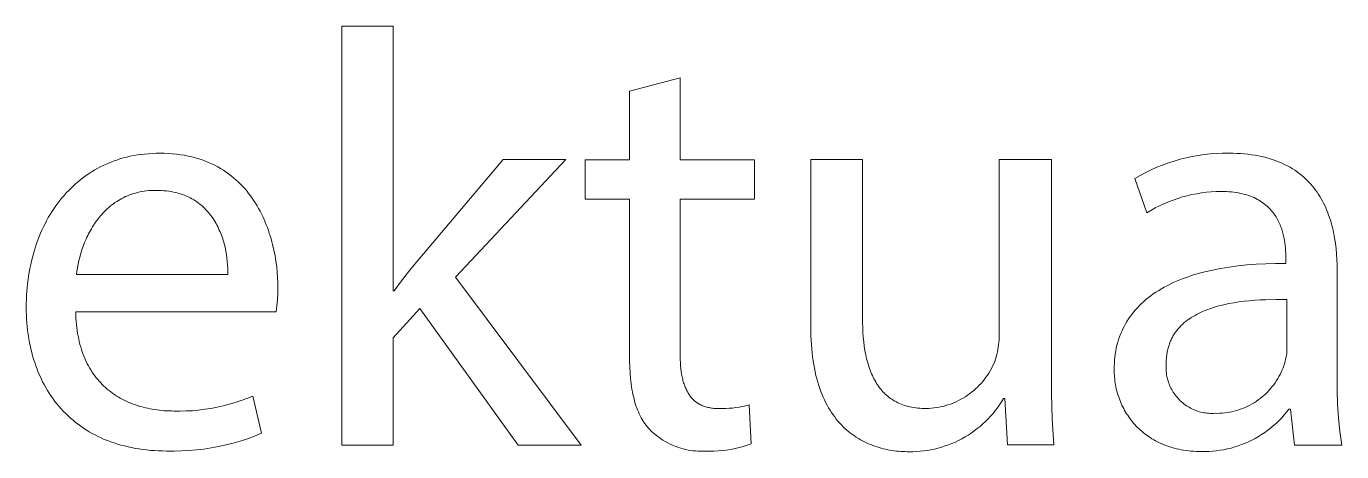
# Model space of a CAD drawing. Header units: millimetres. Extents: x -1576 to 3664, y -445 to 3215.
# Drawn here: x 3107.7 to 3224.7, y -358.2 to -320.4 of the extents above; entities that cross this region are included whole.
import ezdxf

# ---------------------------------------------------------------- set-up
doc = ezdxf.new("R2010")
doc.units = ezdxf.units.MM
doc.header["$MEASUREMENT"] = 0
doc.layers.add('Domyślny', color=7, linetype='Continuous', true_color=0x000000)

msp = doc.modelspace()

# ---------------------------------------------------------------- linework, layer by layer
at = {"layer": 'Domyślny', "color": 18, "lineweight": 15, "true_color": 0x000000}
for p, q in [((3135.72, -357.62), (3135.72, -320.37)), ((3135.72, -320.37), (3140.29, -320.37)), ((3140.29, -320.37), (3140.29, -343.89)), ((3161.33, -326.15), (3165.83, -324.94)), ((3165.83, -324.94), (3165.83, -332.24)), ((3161.33, -332.24), (3161.33, -326.15)), ((3115.41, -332.37), (3115.7, -332.27)), ((3115.7, -332.27), (3115.99, -332.17)), ((3115.99, -332.17), (3116.29, -332.08)), ((3116.29, -332.08), (3116.6, -332)), ((3116.6, -332), (3116.91, -331.93)), ((3116.91, -331.93), (3117.22, -331.87)), ((3117.22, -331.87), (3117.54, -331.81)), ((3117.54, -331.81), (3117.86, -331.77)), ((3117.86, -331.77), (3118.19, -331.73)), ((3118.19, -331.73), (3118.52, -331.7)), ((3118.52, -331.7), (3118.86, -331.68)), ((3118.86, -331.68), (3119.2, -331.66)), ((3119.2, -331.66), (3119.54, -331.66)), ((3119.54, -331.66), (3119.93, -331.66)), ((3119.93, -331.66), (3120.3, -331.68)), ((3120.3, -331.68), (3120.67, -331.71)), ((3120.67, -331.71), (3121.03, -331.74)), ((3121.03, -331.74), (3121.38, -331.79)), ((3121.38, -331.79), (3121.72, -331.84)), ((3121.72, -331.84), (3122.05, -331.91)), ((3122.05, -331.91), (3122.38, -331.98)), ((3122.38, -331.98), (3122.7, -332.06)), ((3122.7, -332.06), (3123, -332.15)), ((3123, -332.15), (3123.3, -332.25)), ((3123.3, -332.25), (3123.6, -332.36)), ((3142.66, -340.99), (3150.09, -332.23)), ((3155.66, -332.23), (3145.85, -342.67)), ((3150.09, -332.23), (3155.66, -332.23)), ((3157.38, -335.74), (3157.38, -332.24)), ((3157.38, -332.24), (3161.33, -332.24)), ((3165.83, -332.24), (3172.44, -332.24)), ((3172.44, -332.24), (3172.44, -335.74)), ((3177.44, -347.09), (3177.44, -332.23)), ((3177.44, -332.23), (3182.05, -332.23)), ((3182.05, -332.23), (3182.05, -346.29)), ((3194.21, -347.81), (3194.21, -332.23)), ((3194.21, -332.23), (3198.85, -332.23)), ((3198.85, -332.23), (3198.85, -350.71)), ((3209.78, -332.35), (3210.3, -332.2)), ((3210.3, -332.2), (3210.83, -332.07)), ((3210.83, -332.07), (3211.37, -331.95)), ((3211.37, -331.95), (3211.91, -331.86)), ((3211.91, -331.86), (3212.45, -331.78)), ((3212.45, -331.78), (3212.99, -331.72)), ((3212.99, -331.72), (3213.54, -331.68)), ((3213.54, -331.68), (3214.08, -331.66)), ((3214.08, -331.66), (3214.63, -331.66)), ((3214.63, -331.66), (3214.99, -331.66)), ((3214.99, -331.66), (3215.34, -331.67)), ((3215.34, -331.67), (3215.68, -331.69)), ((3215.68, -331.69), (3216.01, -331.72)), ((3216.01, -331.72), (3216.34, -331.75)), ((3216.34, -331.75), (3216.66, -331.79)), ((3216.66, -331.79), (3216.97, -331.84)), ((3216.97, -331.84), (3217.27, -331.89)), ((3217.27, -331.89), (3217.56, -331.96)), ((3217.56, -331.96), (3217.85, -332.02)), ((3217.85, -332.02), (3218.13, -332.1)), ((3218.13, -332.1), (3218.4, -332.18)), ((3218.4, -332.18), (3218.66, -332.27)), ((3218.66, -332.27), (3218.92, -332.36)), ((3113.01, -333.62), (3113.26, -333.45)), ((3113.26, -333.45), (3113.51, -333.29)), ((3113.51, -333.29), (3113.77, -333.14)), ((3113.77, -333.14), (3114.03, -332.99)), ((3114.03, -332.99), (3114.29, -332.85)), ((3114.29, -332.85), (3114.57, -332.72)), ((3114.57, -332.72), (3114.84, -332.6)), ((3114.84, -332.6), (3115.12, -332.48)), ((3115.12, -332.48), (3115.41, -332.37)), ((3123.6, -332.36), (3123.88, -332.48)), ((3123.88, -332.48), (3124.16, -332.6)), ((3124.16, -332.6), (3124.43, -332.73)), ((3124.43, -332.73), (3124.69, -332.87)), ((3124.69, -332.87), (3124.94, -333.02)), ((3124.94, -333.02), (3125.19, -333.17)), ((3125.19, -333.17), (3125.43, -333.33)), ((3125.43, -333.33), (3125.66, -333.49)), ((3125.66, -333.49), (3125.88, -333.66)), ((3206.76, -333.63), (3207.25, -333.38)), ((3207.25, -333.38), (3207.74, -333.14)), ((3207.74, -333.14), (3208.24, -332.91)), ((3208.24, -332.91), (3208.74, -332.71)), ((3208.74, -332.71), (3209.26, -332.52)), ((3209.26, -332.52), (3209.78, -332.35)), ((3218.92, -332.36), (3219.16, -332.46)), ((3219.16, -332.46), (3219.41, -332.56)), ((3219.41, -332.56), (3219.64, -332.68)), ((3219.64, -332.68), (3219.87, -332.79)), ((3219.87, -332.79), (3220.09, -332.91)), ((3220.09, -332.91), (3220.3, -333.04)), ((3220.3, -333.04), (3220.51, -333.17)), ((3220.51, -333.17), (3220.71, -333.31)), ((3220.71, -333.31), (3220.9, -333.46)), ((3220.9, -333.46), (3221.09, -333.6)), ((3111.64, -334.76), (3111.85, -334.55)), ((3111.85, -334.55), (3112.07, -334.35)), ((3112.07, -334.35), (3112.3, -334.16)), ((3112.3, -334.16), (3112.53, -333.97)), ((3112.53, -333.97), (3112.77, -333.79)), ((3112.77, -333.79), (3113.01, -333.62)), ((3125.88, -333.66), (3126.1, -333.84)), ((3126.1, -333.84), (3126.31, -334.02)), ((3126.31, -334.02), (3126.52, -334.21)), ((3126.52, -334.21), (3126.71, -334.4)), ((3126.71, -334.4), (3126.9, -334.6)), ((3126.9, -334.6), (3127.09, -334.81)), ((3206.29, -333.91), (3206.76, -333.63)), ((3207.34, -336.96), (3206.29, -333.91)), ((3221.09, -333.6), (3221.27, -333.76)), ((3221.27, -333.76), (3221.44, -333.91)), ((3221.44, -333.91), (3221.61, -334.07)), ((3221.61, -334.07), (3221.77, -334.24)), ((3221.77, -334.24), (3221.93, -334.41)), ((3221.93, -334.41), (3222.08, -334.58)), ((3222.08, -334.58), (3222.22, -334.76)), ((3110.64, -335.87), (3110.83, -335.63)), ((3110.83, -335.63), (3111.02, -335.41)), ((3111.02, -335.41), (3111.22, -335.18)), ((3111.22, -335.18), (3111.43, -334.97)), ((3111.43, -334.97), (3111.64, -334.76)), ((3116.01, -335.76), (3115.85, -335.85)), ((3116.17, -335.68), (3116.01, -335.76)), ((3116.33, -335.59), (3116.17, -335.68)), ((3116.49, -335.52), (3116.33, -335.59)), ((3116.66, -335.44), (3116.49, -335.52)), ((3116.84, -335.37), (3116.66, -335.44)), ((3117.01, -335.31), (3116.84, -335.37)), ((3117.19, -335.25), (3117.01, -335.31)), ((3117.38, -335.2), (3117.19, -335.25)), ((3117.56, -335.15), (3117.38, -335.2)), ((3117.75, -335.1), (3117.56, -335.15)), ((3117.95, -335.06), (3117.75, -335.1)), ((3118.15, -335.03), (3117.95, -335.06)), ((3118.35, -335), (3118.15, -335.03)), ((3118.55, -334.98), (3118.35, -335)), ((3118.76, -334.97), (3118.55, -334.98)), ((3118.98, -334.96), (3118.76, -334.97)), ((3119.19, -334.96), (3118.98, -334.96)), ((3119.44, -334.96), (3119.19, -334.96)), ((3119.67, -334.97), (3119.44, -334.96)), ((3119.9, -334.99), (3119.67, -334.97)), ((3120.12, -335.01), (3119.9, -334.99)), ((3120.34, -335.04), (3120.12, -335.01)), ((3120.56, -335.07), (3120.34, -335.04)), ((3120.76, -335.11), (3120.56, -335.07)), ((3120.96, -335.16), (3120.76, -335.11)), ((3121.16, -335.21), (3120.96, -335.16)), ((3121.35, -335.27), (3121.16, -335.21)), ((3121.54, -335.33), (3121.35, -335.27)), ((3121.72, -335.4), (3121.54, -335.33)), ((3121.9, -335.47), (3121.72, -335.4)), ((3122.07, -335.55), (3121.9, -335.47)), ((3122.23, -335.63), (3122.07, -335.55)), ((3122.4, -335.72), (3122.23, -335.63)), ((3122.55, -335.81), (3122.4, -335.72)), ((3122.7, -335.9), (3122.55, -335.81)), ((3127.09, -334.81), (3127.27, -335.01)), ((3127.27, -335.01), (3127.44, -335.23)), ((3127.44, -335.23), (3127.6, -335.44)), ((3127.6, -335.44), (3127.76, -335.66)), ((3127.76, -335.66), (3127.91, -335.89)), ((3161.33, -335.74), (3157.38, -335.74)), ((3161.33, -349.6), (3161.33, -335.74)), ((3172.44, -335.74), (3165.83, -335.74)), ((3165.83, -335.74), (3165.83, -349.44)), ((3209.68, -335.82), (3209.28, -335.98)), ((3210.09, -335.68), (3209.68, -335.82)), ((3210.51, -335.55), (3210.09, -335.68)), ((3210.93, -335.44), (3210.51, -335.55)), ((3211.36, -335.34), (3210.93, -335.44)), ((3211.78, -335.26), (3211.36, -335.34)), ((3212.21, -335.19), (3211.78, -335.26)), ((3212.64, -335.13), (3212.21, -335.19)), ((3213.08, -335.09), (3212.64, -335.13)), ((3213.51, -335.07), (3213.08, -335.09)), ((3213.95, -335.06), (3213.51, -335.07)), ((3214.19, -335.06), (3213.95, -335.06)), ((3214.42, -335.07), (3214.19, -335.06)), ((3214.65, -335.08), (3214.42, -335.07)), ((3214.87, -335.1), (3214.65, -335.08)), ((3215.08, -335.13), (3214.87, -335.1)), ((3215.29, -335.15), (3215.08, -335.13)), ((3215.49, -335.19), (3215.29, -335.15)), ((3215.68, -335.23), (3215.49, -335.19)), ((3215.87, -335.27), (3215.68, -335.23)), ((3216.06, -335.32), (3215.87, -335.27)), ((3216.23, -335.37), (3216.06, -335.32)), ((3216.4, -335.42), (3216.23, -335.37)), ((3216.57, -335.48), (3216.4, -335.42)), ((3216.73, -335.54), (3216.57, -335.48)), ((3216.89, -335.61), (3216.73, -335.54)), ((3217.03, -335.68), (3216.89, -335.61)), ((3217.18, -335.76), (3217.03, -335.68)), ((3217.32, -335.84), (3217.18, -335.76)), ((3217.45, -335.92), (3217.32, -335.84)), ((3222.22, -334.76), (3222.36, -334.95)), ((3222.36, -334.95), (3222.49, -335.13)), ((3222.49, -335.13), (3222.62, -335.32)), ((3222.62, -335.32), (3222.74, -335.51)), ((3222.74, -335.51), (3222.86, -335.71)), ((3222.86, -335.71), (3222.97, -335.91)), ((3109.78, -337.12), (3109.94, -336.86)), ((3109.94, -336.86), (3110.1, -336.6)), ((3110.1, -336.6), (3110.28, -336.35)), ((3110.28, -336.35), (3110.46, -336.11)), ((3110.46, -336.11), (3110.64, -335.87)), ((3114.49, -336.97), (3114.37, -337.1)), ((3114.61, -336.84), (3114.49, -336.97)), ((3114.74, -336.72), (3114.61, -336.84)), ((3114.86, -336.6), (3114.74, -336.72)), ((3115, -336.48), (3114.86, -336.6)), ((3115.13, -336.37), (3115, -336.48)), ((3115.27, -336.26), (3115.13, -336.37)), ((3115.41, -336.15), (3115.27, -336.26)), ((3115.55, -336.05), (3115.41, -336.15)), ((3115.7, -335.95), (3115.55, -336.05)), ((3115.85, -335.85), (3115.7, -335.95)), ((3122.85, -336), (3122.7, -335.9)), ((3122.99, -336.11), (3122.85, -336)), ((3123.13, -336.21), (3122.99, -336.11)), ((3123.27, -336.32), (3123.13, -336.21)), ((3123.39, -336.44), (3123.27, -336.32)), ((3123.52, -336.56), (3123.39, -336.44)), ((3123.64, -336.68), (3123.52, -336.56)), ((3123.75, -336.8), (3123.64, -336.68)), ((3123.87, -336.93), (3123.75, -336.8)), ((3123.97, -337.06), (3123.87, -336.93)), ((3127.91, -335.89), (3128.06, -336.11)), ((3128.06, -336.11), (3128.2, -336.34)), ((3128.2, -336.34), (3128.33, -336.58)), ((3128.33, -336.58), (3128.46, -336.81)), ((3128.46, -336.81), (3128.58, -337.05)), ((3207.71, -336.74), (3207.34, -336.96)), ((3208.09, -336.53), (3207.71, -336.74)), ((3208.48, -336.33), (3208.09, -336.53)), ((3208.87, -336.15), (3208.48, -336.33)), ((3209.28, -335.98), (3208.87, -336.15)), ((3217.58, -336), (3217.45, -335.92)), ((3217.7, -336.09), (3217.58, -336)), ((3217.82, -336.18), (3217.7, -336.09)), ((3217.94, -336.27), (3217.82, -336.18)), ((3218.05, -336.37), (3217.94, -336.27)), ((3218.15, -336.47), (3218.05, -336.37)), ((3218.25, -336.57), (3218.15, -336.47)), ((3218.35, -336.67), (3218.25, -336.57)), ((3218.44, -336.77), (3218.35, -336.67)), ((3218.53, -336.88), (3218.44, -336.77)), ((3218.61, -336.99), (3218.53, -336.88)), ((3218.69, -337.1), (3218.61, -336.99)), ((3222.97, -335.91), (3223.07, -336.11)), ((3223.07, -336.11), (3223.17, -336.32)), ((3223.17, -336.32), (3223.27, -336.53)), ((3223.27, -336.53), (3223.36, -336.74)), ((3223.36, -336.74), (3223.44, -336.95)), ((3223.44, -336.95), (3223.52, -337.17)), ((3109.19, -338.21), (3109.33, -337.93)), ((3109.33, -337.93), (3109.47, -337.66)), ((3109.47, -337.66), (3109.62, -337.38)), ((3109.62, -337.38), (3109.78, -337.12)), ((3113.64, -338.07), (3113.54, -338.22)), ((3113.73, -337.93), (3113.64, -338.07)), ((3113.83, -337.78), (3113.73, -337.93)), ((3113.93, -337.64), (3113.83, -337.78)), ((3114.04, -337.5), (3113.93, -337.64)), ((3114.15, -337.37), (3114.04, -337.5)), ((3114.26, -337.23), (3114.15, -337.37)), ((3114.37, -337.1), (3114.26, -337.23)), ((3124.08, -337.19), (3123.97, -337.06)), ((3124.18, -337.33), (3124.08, -337.19)), ((3124.27, -337.47), (3124.18, -337.33)), ((3124.36, -337.61), (3124.27, -337.47)), ((3124.45, -337.75), (3124.36, -337.61)), ((3124.54, -337.9), (3124.45, -337.75)), ((3124.62, -338.04), (3124.54, -337.9)), ((3124.69, -338.19), (3124.62, -338.04)), ((3128.58, -337.05), (3128.7, -337.29)), ((3128.7, -337.29), (3128.81, -337.54)), ((3128.81, -337.54), (3128.91, -337.78)), ((3128.91, -337.78), (3129.01, -338.03)), ((3129.01, -338.03), (3129.11, -338.28)), ((3218.77, -337.21), (3218.69, -337.1)), ((3218.84, -337.33), (3218.77, -337.21)), ((3218.91, -337.44), (3218.84, -337.33)), ((3218.98, -337.56), (3218.91, -337.44)), ((3219.04, -337.68), (3218.98, -337.56)), ((3219.1, -337.8), (3219.04, -337.68)), ((3219.15, -337.92), (3219.1, -337.8)), ((3219.2, -338.04), (3219.15, -337.92)), ((3219.25, -338.16), (3219.2, -338.04)), ((3219.3, -338.28), (3219.25, -338.16)), ((3223.52, -337.17), (3223.6, -337.39)), ((3223.6, -337.39), (3223.67, -337.61)), ((3223.67, -337.61), (3223.74, -337.83)), ((3223.74, -337.83), (3223.8, -338.05)), ((3223.8, -338.05), (3223.86, -338.28)), ((3108.69, -339.38), (3108.81, -339.08)), ((3108.81, -339.08), (3108.93, -338.78)), ((3108.93, -338.78), (3109.05, -338.5)), ((3109.05, -338.5), (3109.19, -338.21)), ((3112.98, -339.3), (3112.84, -339.61)), ((3113.05, -339.14), (3112.98, -339.3)), ((3113.13, -338.98), (3113.05, -339.14)), ((3113.2, -338.83), (3113.13, -338.98)), ((3113.28, -338.67), (3113.2, -338.83)), ((3113.37, -338.52), (3113.28, -338.67)), ((3113.45, -338.37), (3113.37, -338.52)), ((3113.54, -338.22), (3113.45, -338.37)), ((3124.76, -338.34), (3124.69, -338.19)), ((3124.83, -338.49), (3124.76, -338.34)), ((3124.9, -338.64), (3124.83, -338.49)), ((3124.96, -338.8), (3124.9, -338.64)), ((3125.02, -338.95), (3124.96, -338.8)), ((3125.08, -339.11), (3125.02, -338.95)), ((3125.13, -339.26), (3125.08, -339.11)), ((3125.18, -339.42), (3125.13, -339.26)), ((3129.11, -338.28), (3129.2, -338.52)), ((3129.2, -338.52), (3129.28, -338.77)), ((3129.28, -338.77), (3129.36, -339.02)), ((3129.36, -339.02), (3129.44, -339.28)), ((3129.44, -339.28), (3129.51, -339.53)), ((3219.34, -338.4), (3219.3, -338.28)), ((3219.38, -338.52), (3219.34, -338.4)), ((3219.42, -338.65), (3219.38, -338.52)), ((3219.45, -338.77), (3219.42, -338.65)), ((3219.48, -338.89), (3219.45, -338.77)), ((3219.51, -339.01), (3219.48, -338.89)), ((3219.54, -339.14), (3219.51, -339.01)), ((3219.58, -339.38), (3219.54, -339.14)), ((3223.86, -338.28), (3223.91, -338.51)), ((3223.91, -338.51), (3223.96, -338.74)), ((3223.96, -338.74), (3224.01, -338.97)), ((3224.01, -338.97), (3224.05, -339.2)), ((3224.05, -339.2), (3224.12, -339.67)), ((3108.29, -340.61), (3108.38, -340.29)), ((3108.38, -340.29), (3108.48, -339.98)), ((3108.48, -339.98), (3108.58, -339.68)), ((3108.58, -339.68), (3108.69, -339.38)), ((3112.61, -340.25), (3112.51, -340.57)), ((3112.72, -339.93), (3112.61, -340.25)), ((3112.84, -339.61), (3112.72, -339.93)), ((3125.22, -339.58), (3125.18, -339.42)), ((3125.27, -339.73), (3125.22, -339.58)), ((3125.31, -339.89), (3125.27, -339.73)), ((3125.34, -340.05), (3125.31, -339.89)), ((3125.41, -340.36), (3125.34, -340.05)), ((3125.46, -340.68), (3125.41, -340.36)), ((3129.51, -339.53), (3129.57, -339.78)), ((3129.57, -339.78), (3129.69, -340.28)), ((3129.69, -340.28), (3129.79, -340.78)), ((3219.62, -339.62), (3219.58, -339.38)), ((3219.65, -339.85), (3219.62, -339.62)), ((3219.67, -340.09), (3219.65, -339.85)), ((3219.69, -340.31), (3219.67, -340.09)), ((3219.7, -340.53), (3219.69, -340.31)), ((3224.12, -339.67), (3224.18, -340.15)), ((3224.18, -340.15), (3224.23, -340.62)), ((3107.98, -341.9), (3108.05, -341.57)), ((3108.05, -341.57), (3108.12, -341.25)), ((3108.12, -341.25), (3108.2, -340.93)), ((3108.2, -340.93), (3108.29, -340.61)), ((3112.27, -341.53), (3112.21, -341.85)), ((3112.34, -341.21), (3112.27, -341.53)), ((3112.42, -340.9), (3112.34, -341.21)), ((3112.51, -340.57), (3112.42, -340.9)), ((3125.51, -340.99), (3125.46, -340.68)), ((3125.54, -341.29), (3125.51, -340.99)), ((3125.56, -341.6), (3125.54, -341.29)), ((3125.58, -341.89), (3125.56, -341.6)), ((3129.79, -340.78), (3129.87, -341.27)), ((3129.87, -341.27), (3129.94, -341.76)), ((3141.88, -341.94), (3142.66, -340.99)), ((3214.66, -341.79), (3215.43, -341.69)), ((3215.43, -341.69), (3216.24, -341.6)), ((3216.24, -341.6), (3217.06, -341.54)), ((3217.06, -341.54), (3217.92, -341.49)), ((3217.92, -341.49), (3218.8, -341.47)), ((3218.8, -341.47), (3219.71, -341.46)), ((3219.7, -340.74), (3219.7, -340.53)), ((3219.71, -340.94), (3219.7, -340.74)), ((3219.71, -341.46), (3219.71, -340.94)), ((3224.23, -340.62), (3224.26, -341.1)), ((3224.26, -341.1), (3224.27, -341.58)), ((3224.27, -341.58), (3224.28, -342.06)), ((3107.82, -342.91), (3107.87, -342.57)), ((3107.87, -342.57), (3107.92, -342.23)), ((3107.92, -342.23), (3107.98, -341.9)), ((3112.17, -342.15), (3112.13, -342.46)), ((3112.13, -342.46), (3125.58, -342.46)), ((3112.21, -341.85), (3112.17, -342.15)), ((3125.58, -342.18), (3125.58, -341.89)), ((3125.58, -342.46), (3125.58, -342.18)), ((3129.94, -341.76), (3129.99, -342.24)), ((3129.99, -342.24), (3130.02, -342.71)), ((3130.02, -342.71), (3130.04, -343.17)), ((3141.12, -342.9), (3141.88, -341.94)), ((3145.85, -342.67), (3157.02, -357.62)), ((3210.27, -342.93), (3210.57, -342.81)), ((3210.57, -342.81), (3210.87, -342.7)), ((3210.87, -342.7), (3211.18, -342.59)), ((3211.18, -342.59), (3211.5, -342.49)), ((3211.5, -342.49), (3211.82, -342.4)), ((3211.82, -342.4), (3212.15, -342.3)), ((3212.15, -342.3), (3212.49, -342.22)), ((3212.49, -342.22), (3213.18, -342.05)), ((3213.18, -342.05), (3213.91, -341.91)), ((3213.91, -341.91), (3214.66, -341.79)), ((3224.28, -342.06), (3224.28, -351.55)), ((3107.69, -344.29), (3107.71, -343.94)), ((3107.71, -343.94), (3107.74, -343.59)), ((3107.74, -343.59), (3107.78, -343.25)), ((3107.78, -343.25), (3107.82, -342.91)), ((3130.05, -343.61), (3130.03, -344.15)), ((3130.04, -343.17), (3130.05, -343.61)), ((3140.29, -343.89), (3140.39, -343.89)), ((3140.39, -343.89), (3141.12, -342.9)), ((3207.92, -344.18), (3208.16, -344.02)), ((3208.16, -344.02), (3208.4, -343.87)), ((3208.4, -343.87), (3208.64, -343.72)), ((3208.64, -343.72), (3208.9, -343.57)), ((3208.9, -343.57), (3209.16, -343.44)), ((3209.16, -343.44), (3209.42, -343.3)), ((3209.42, -343.3), (3209.7, -343.17)), ((3209.7, -343.17), (3209.98, -343.05)), ((3209.98, -343.05), (3210.27, -342.93)), ((3107.66, -345), (3107.67, -344.64)), ((3107.66, -345.36), (3107.66, -345)), ((3107.67, -344.64), (3107.69, -344.29)), ((3130, -344.69), (3129.96, -345.22)), ((3130.03, -344.15), (3130, -344.69)), ((3206.68, -345.21), (3206.87, -345.03)), ((3206.87, -345.03), (3207.07, -344.85)), ((3207.07, -344.85), (3207.27, -344.67)), ((3207.27, -344.67), (3207.48, -344.5)), ((3207.48, -344.5), (3207.7, -344.34)), ((3207.7, -344.34), (3207.92, -344.18)), ((3214.19, -345.13), (3213.76, -345.24)), ((3214.63, -345.04), (3214.19, -345.13)), ((3215.08, -344.96), (3214.63, -345.04)), ((3215.54, -344.89), (3215.08, -344.96)), ((3216, -344.83), (3215.54, -344.89)), ((3216.47, -344.78), (3216, -344.83)), ((3216.95, -344.74), (3216.47, -344.78)), ((3217.42, -344.71), (3216.95, -344.74)), ((3217.9, -344.69), (3217.42, -344.71)), ((3218.86, -344.67), (3217.9, -344.69)), ((3219.81, -344.67), (3218.86, -344.67)), ((3219.81, -349.07), (3219.81, -344.67)), ((3107.66, -345.71), (3107.66, -345.36)), ((3107.67, -346.06), (3107.66, -345.71)), ((3107.69, -346.41), (3107.67, -346.06)), ((3112.06, -345.76), (3112.06, -346.05)), ((3129.89, -345.76), (3112.06, -345.76)), ((3112.06, -346.05), (3112.08, -346.33)), ((3112.08, -346.33), (3112.1, -346.61)), ((3129.96, -345.22), (3129.89, -345.76)), ((3142.66, -345.46), (3140.29, -348.08)), ((3151.42, -357.62), (3142.66, -345.46)), ((3182.05, -346.29), (3182.05, -346.74)), ((3205.71, -346.4), (3205.85, -346.19)), ((3205.85, -346.19), (3206.01, -345.99)), ((3206.01, -345.99), (3206.16, -345.79)), ((3206.16, -345.79), (3206.33, -345.59)), ((3206.33, -345.59), (3206.5, -345.4)), ((3206.5, -345.4), (3206.68, -345.21)), ((3211.3, -346.28), (3211.13, -346.38)), ((3211.46, -346.17), (3211.3, -346.28)), ((3211.63, -346.08), (3211.46, -346.17)), ((3211.81, -345.98), (3211.63, -346.08)), ((3211.99, -345.89), (3211.81, -345.98)), ((3212.17, -345.8), (3211.99, -345.89)), ((3212.36, -345.72), (3212.17, -345.8)), ((3212.55, -345.64), (3212.36, -345.72)), ((3212.74, -345.57), (3212.55, -345.64)), ((3212.94, -345.49), (3212.74, -345.57)), ((3213.14, -345.43), (3212.94, -345.49)), ((3213.35, -345.36), (3213.14, -345.43)), ((3213.55, -345.3), (3213.35, -345.36)), ((3213.76, -345.24), (3213.55, -345.3)), ((3107.72, -346.76), (3107.69, -346.41)), ((3107.75, -347.1), (3107.72, -346.76)), ((3107.78, -347.44), (3107.75, -347.1)), ((3107.83, -347.77), (3107.78, -347.44)), ((3112.1, -346.61), (3112.12, -346.89)), ((3112.12, -346.89), (3112.15, -347.15)), ((3112.15, -347.15), (3112.18, -347.42)), ((3112.18, -347.42), (3112.22, -347.68)), ((3177.46, -347.91), (3177.44, -347.09)), ((3182.05, -346.74), (3182.07, -347.17)), ((3182.07, -347.17), (3182.09, -347.6)), ((3205.01, -347.75), (3205.11, -347.52)), ((3205.11, -347.52), (3205.21, -347.29)), ((3205.21, -347.29), (3205.32, -347.06)), ((3205.32, -347.06), (3205.45, -346.84)), ((3205.45, -346.84), (3205.57, -346.62)), ((3205.57, -346.62), (3205.71, -346.4)), ((3209.92, -347.54), (3209.87, -347.62)), ((3209.98, -347.47), (3209.92, -347.54)), ((3210.03, -347.4), (3209.98, -347.47)), ((3210.09, -347.32), (3210.03, -347.4)), ((3210.15, -347.25), (3210.09, -347.32)), ((3210.21, -347.18), (3210.15, -347.25)), ((3210.28, -347.12), (3210.21, -347.18)), ((3210.34, -347.05), (3210.28, -347.12)), ((3210.41, -346.98), (3210.34, -347.05)), ((3210.47, -346.92), (3210.41, -346.98)), ((3210.54, -346.85), (3210.47, -346.92)), ((3210.61, -346.79), (3210.54, -346.85)), ((3210.68, -346.73), (3210.61, -346.79)), ((3210.75, -346.67), (3210.68, -346.73)), ((3210.83, -346.61), (3210.75, -346.67)), ((3210.98, -346.49), (3210.83, -346.61)), ((3211.13, -346.38), (3210.98, -346.49)), ((3107.88, -348.1), (3107.83, -347.77)), ((3107.93, -348.42), (3107.88, -348.1)), ((3108, -348.74), (3107.93, -348.42)), ((3112.22, -347.68), (3112.27, -347.93)), ((3112.27, -347.93), (3112.32, -348.18)), ((3112.32, -348.18), (3112.37, -348.42)), ((3112.37, -348.42), (3112.43, -348.66)), ((3112.43, -348.66), (3112.5, -348.89)), ((3140.29, -348.08), (3140.29, -357.62)), ((3177.47, -348.3), (3177.46, -347.91)), ((3177.5, -348.68), (3177.47, -348.3)), ((3177.53, -349.06), (3177.5, -348.68)), ((3182.09, -347.6), (3182.12, -348.02)), ((3182.12, -348.02), (3182.16, -348.43)), ((3182.16, -348.43), (3182.21, -348.82)), ((3194.13, -348.9), (3194.16, -348.69)), ((3194.16, -348.69), (3194.19, -348.47)), ((3194.19, -348.47), (3194.2, -348.25)), ((3194.2, -348.25), (3194.21, -348.03)), ((3194.21, -348.03), (3194.21, -347.81)), ((3204.69, -348.74), (3204.76, -348.48)), ((3204.76, -348.48), (3204.83, -348.24)), ((3204.83, -348.24), (3204.92, -347.99)), ((3204.92, -347.99), (3205.01, -347.75)), ((3209.35, -348.62), (3209.32, -348.72)), ((3209.38, -348.53), (3209.35, -348.62)), ((3209.42, -348.44), (3209.38, -348.53)), ((3209.46, -348.36), (3209.42, -348.44)), ((3209.5, -348.27), (3209.46, -348.36)), ((3209.54, -348.18), (3209.5, -348.27)), ((3209.58, -348.1), (3209.54, -348.18)), ((3209.62, -348.02), (3209.58, -348.1)), ((3209.67, -347.93), (3209.62, -348.02)), ((3209.72, -347.85), (3209.67, -347.93)), ((3209.76, -347.77), (3209.72, -347.85)), ((3209.82, -347.7), (3209.76, -347.77)), ((3209.87, -347.62), (3209.82, -347.7)), ((3108.07, -349.06), (3108, -348.74)), ((3108.14, -349.37), (3108.07, -349.06)), ((3108.22, -349.68), (3108.14, -349.37)), ((3108.31, -349.98), (3108.22, -349.68)), ((3112.5, -348.89), (3112.57, -349.12)), ((3112.57, -349.12), (3112.64, -349.34)), ((3112.64, -349.34), (3112.72, -349.56)), ((3112.72, -349.56), (3112.81, -349.77)), ((3112.81, -349.77), (3112.89, -349.98)), ((3161.33, -350.15), (3161.33, -349.6)), ((3165.83, -349.44), (3165.83, -349.73)), ((3165.83, -349.73), (3165.84, -350.01)), ((3177.56, -349.42), (3177.53, -349.06)), ((3177.61, -349.78), (3177.56, -349.42)), ((3177.66, -350.13), (3177.61, -349.78)), ((3182.21, -348.82), (3182.27, -349.21)), ((3182.27, -349.21), (3182.34, -349.58)), ((3182.34, -349.58), (3182.42, -349.95)), ((3193.88, -349.97), (3193.95, -349.76)), ((3193.95, -349.76), (3194, -349.55)), ((3194, -349.55), (3194.05, -349.34)), ((3194.05, -349.34), (3194.1, -349.12)), ((3194.1, -349.12), (3194.13, -348.9)), ((3204.47, -350.06), (3204.5, -349.79)), ((3204.5, -349.79), (3204.54, -349.52)), ((3204.54, -349.52), (3204.58, -349.25)), ((3204.58, -349.25), (3204.63, -348.99)), ((3204.63, -348.99), (3204.69, -348.74)), ((3209.09, -349.82), (3209.08, -349.93)), ((3209.1, -349.71), (3209.09, -349.82)), ((3209.11, -349.61), (3209.1, -349.71)), ((3209.13, -349.5), (3209.11, -349.61)), ((3209.15, -349.4), (3209.13, -349.5)), ((3209.16, -349.3), (3209.15, -349.4)), ((3209.19, -349.2), (3209.16, -349.3)), ((3209.21, -349.1), (3209.19, -349.2)), ((3209.23, -349), (3209.21, -349.1)), ((3209.26, -348.9), (3209.23, -349)), ((3209.29, -348.81), (3209.26, -348.9)), ((3209.32, -348.72), (3209.29, -348.81)), ((3219.69, -350.02), (3219.72, -349.88)), ((3219.72, -349.88), (3219.75, -349.75)), ((3219.75, -349.75), (3219.77, -349.61)), ((3219.77, -349.61), (3219.79, -349.48)), ((3219.79, -349.48), (3219.8, -349.34)), ((3219.8, -349.34), (3219.81, -349.21)), ((3219.81, -349.21), (3219.81, -349.07)), ((3108.41, -350.28), (3108.31, -349.98)), ((3108.51, -350.58), (3108.41, -350.28)), ((3108.62, -350.87), (3108.51, -350.58)), ((3108.73, -351.15), (3108.62, -350.87)), ((3112.89, -349.98), (3112.99, -350.18)), ((3112.99, -350.18), (3113.08, -350.38)), ((3113.08, -350.38), (3113.19, -350.57)), ((3113.19, -350.57), (3113.29, -350.76)), ((3113.29, -350.76), (3113.4, -350.94)), ((3113.4, -350.94), (3113.51, -351.12)), ((3161.35, -350.68), (3161.33, -350.15)), ((3161.38, -351.2), (3161.35, -350.68)), ((3165.84, -350.01), (3165.85, -350.29)), ((3165.85, -350.29), (3165.87, -350.55)), ((3165.87, -350.55), (3165.9, -350.81)), ((3165.9, -350.81), (3165.93, -351.06)), ((3177.71, -350.46), (3177.66, -350.13)), ((3177.77, -350.79), (3177.71, -350.46)), ((3177.84, -351.11), (3177.77, -350.79)), ((3182.42, -349.95), (3182.47, -350.12)), ((3182.47, -350.12), (3182.52, -350.3)), ((3182.52, -350.3), (3182.57, -350.47)), ((3182.57, -350.47), (3182.62, -350.64)), ((3182.62, -350.64), (3182.68, -350.8)), ((3182.68, -350.8), (3182.73, -350.96)), ((3182.73, -350.96), (3182.8, -351.12)), ((3193.29, -351.21), (3193.41, -351.01)), ((3193.41, -351.01), (3193.52, -350.81)), ((3193.52, -350.81), (3193.62, -350.6)), ((3193.62, -350.6), (3193.72, -350.39)), ((3193.72, -350.39), (3193.81, -350.18)), ((3193.81, -350.18), (3193.88, -349.97)), ((3198.85, -350.71), (3198.86, -353.01)), ((3204.44, -350.62), (3204.46, -350.34)), ((3204.44, -350.9), (3204.44, -350.62)), ((3204.44, -351.07), (3204.44, -350.9)), ((3204.46, -350.34), (3204.47, -350.06)), ((3209.06, -350.38), (3209.05, -350.52)), ((3209.05, -350.52), (3209.05, -350.66)), ((3209.05, -350.66), (3209.05, -350.8)), ((3209.05, -350.8), (3209.06, -350.94)), ((3209.07, -350.15), (3209.06, -350.26)), ((3209.06, -350.26), (3209.06, -350.38)), ((3209.06, -350.94), (3209.07, -351.08)), ((3209.08, -349.93), (3209.07, -350.04)), ((3209.07, -350.04), (3209.07, -350.15)), ((3219.29, -351.14), (3219.38, -350.94)), ((3219.38, -350.94), (3219.46, -350.74)), ((3219.46, -350.74), (3219.53, -350.54)), ((3219.53, -350.54), (3219.58, -350.41)), ((3219.58, -350.41), (3219.62, -350.28)), ((3219.62, -350.28), (3219.66, -350.15)), ((3219.66, -350.15), (3219.69, -350.02)), ((3108.85, -351.43), (3108.73, -351.15)), ((3108.98, -351.71), (3108.85, -351.43)), ((3109.11, -351.98), (3108.98, -351.71)), ((3109.25, -352.24), (3109.11, -351.98)), ((3113.51, -351.12), (3113.63, -351.3)), ((3113.63, -351.3), (3113.75, -351.46)), ((3113.75, -351.46), (3113.88, -351.63)), ((3113.88, -351.63), (3114.01, -351.79)), ((3114.01, -351.79), (3114.14, -351.94)), ((3114.14, -351.94), (3114.28, -352.09)), ((3114.28, -352.09), (3114.42, -352.24)), ((3161.42, -351.7), (3161.38, -351.2)), ((3161.48, -352.18), (3161.42, -351.7)), ((3161.51, -352.41), (3161.48, -352.18)), ((3165.93, -351.06), (3165.96, -351.3)), ((3165.96, -351.3), (3166.01, -351.54)), ((3166.01, -351.54), (3166.03, -351.65)), ((3166.03, -351.65), (3166.06, -351.76)), ((3166.06, -351.76), (3166.08, -351.87)), ((3166.08, -351.87), (3166.11, -351.98)), ((3166.11, -351.98), (3166.14, -352.08)), ((3166.14, -352.08), (3166.18, -352.18)), ((3166.18, -352.18), (3166.21, -352.28)), ((3177.91, -351.42), (3177.84, -351.11)), ((3177.99, -351.73), (3177.91, -351.42)), ((3178.07, -352.02), (3177.99, -351.73)), ((3178.16, -352.31), (3178.07, -352.02)), ((3182.8, -351.12), (3182.86, -351.28)), ((3182.86, -351.28), (3182.93, -351.43)), ((3182.93, -351.43), (3183, -351.58)), ((3183, -351.58), (3183.07, -351.72)), ((3183.07, -351.72), (3183.15, -351.86)), ((3183.15, -351.86), (3183.23, -352)), ((3183.23, -352), (3183.31, -352.14)), ((3183.31, -352.14), (3183.39, -352.27)), ((3192.44, -352.3), (3192.6, -352.13)), ((3192.6, -352.13), (3192.75, -351.95)), ((3192.75, -351.95), (3192.89, -351.77)), ((3192.89, -351.77), (3193.03, -351.59)), ((3193.03, -351.59), (3193.16, -351.4)), ((3193.16, -351.4), (3193.29, -351.21)), ((3204.45, -351.25), (3204.44, -351.07)), ((3204.46, -351.42), (3204.45, -351.25)), ((3204.47, -351.59), (3204.46, -351.42)), ((3204.49, -351.76), (3204.47, -351.59)), ((3204.51, -351.93), (3204.49, -351.76)), ((3204.53, -352.1), (3204.51, -351.93)), ((3204.56, -352.27), (3204.53, -352.1)), ((3209.07, -351.08), (3209.08, -351.22)), ((3209.08, -351.22), (3209.1, -351.36)), ((3209.1, -351.36), (3209.13, -351.5)), ((3209.13, -351.5), (3209.16, -351.64)), ((3209.16, -351.64), (3209.19, -351.77)), ((3209.19, -351.77), (3209.23, -351.91)), ((3209.23, -351.91), (3209.27, -352.04)), ((3209.27, -352.04), (3209.32, -352.17)), ((3209.32, -352.17), (3209.37, -352.3)), ((3218.63, -352.25), (3218.76, -352.07)), ((3218.76, -352.07), (3218.88, -351.89)), ((3218.88, -351.89), (3218.99, -351.71)), ((3218.99, -351.71), (3219.1, -351.52)), ((3219.1, -351.52), (3219.2, -351.33)), ((3219.2, -351.33), (3219.29, -351.14)), ((3224.28, -351.55), (3224.28, -352.77)), ((3109.4, -352.51), (3109.25, -352.24)), ((3109.55, -352.76), (3109.4, -352.51)), ((3109.7, -353.01), (3109.55, -352.76)), ((3109.87, -353.26), (3109.7, -353.01)), ((3110.04, -353.5), (3109.87, -353.26)), ((3114.42, -352.24), (3114.56, -352.38)), ((3114.56, -352.38), (3114.71, -352.51)), ((3114.71, -352.51), (3114.86, -352.65)), ((3114.86, -352.65), (3115.02, -352.77)), ((3115.02, -352.77), (3115.17, -352.89)), ((3115.17, -352.89), (3115.33, -353.01)), ((3115.33, -353.01), (3115.5, -353.13)), ((3115.5, -353.13), (3115.66, -353.23)), ((3115.66, -353.23), (3115.83, -353.34)), ((3115.83, -353.34), (3116.01, -353.44)), ((3127.28, -353.47), (3127.8, -353.26)), ((3127.8, -353.26), (3128.58, -356.57)), ((3161.54, -352.64), (3161.51, -352.41)), ((3161.58, -352.87), (3161.54, -352.64)), ((3161.63, -353.09), (3161.58, -352.87)), ((3161.67, -353.3), (3161.63, -353.09)), ((3161.73, -353.51), (3161.67, -353.3)), ((3166.21, -352.28), (3166.25, -352.38)), ((3166.25, -352.38), (3166.28, -352.48)), ((3166.28, -352.48), (3166.32, -352.57)), ((3166.32, -352.57), (3166.36, -352.66)), ((3166.36, -352.66), (3166.41, -352.75)), ((3166.41, -352.75), (3166.45, -352.84)), ((3166.45, -352.84), (3166.5, -352.92)), ((3166.5, -352.92), (3166.54, -353.01)), ((3166.54, -353.01), (3166.59, -353.09)), ((3166.59, -353.09), (3166.65, -353.16)), ((3166.65, -353.16), (3166.7, -353.24)), ((3166.7, -353.24), (3166.76, -353.31)), ((3166.76, -353.31), (3166.81, -353.38)), ((3166.81, -353.38), (3166.87, -353.45)), ((3178.25, -352.58), (3178.16, -352.31)), ((3178.35, -352.85), (3178.25, -352.58)), ((3178.45, -353.12), (3178.35, -352.85)), ((3178.56, -353.37), (3178.45, -353.12)), ((3178.67, -353.61), (3178.56, -353.37)), ((3183.39, -352.27), (3183.48, -352.39)), ((3183.48, -352.39), (3183.57, -352.52)), ((3183.57, -352.52), (3183.67, -352.64)), ((3183.67, -352.64), (3183.76, -352.76)), ((3183.76, -352.76), (3183.87, -352.87)), ((3183.87, -352.87), (3183.97, -352.98)), ((3183.97, -352.98), (3184.08, -353.08)), ((3184.08, -353.08), (3184.19, -353.18)), ((3184.19, -353.18), (3184.3, -353.28)), ((3184.3, -353.28), (3184.42, -353.38)), ((3184.42, -353.38), (3184.54, -353.47)), ((3191.01, -353.44), (3191.2, -353.32)), ((3191.2, -353.32), (3191.39, -353.19)), ((3191.39, -353.19), (3191.58, -353.06)), ((3191.58, -353.06), (3191.76, -352.92)), ((3191.76, -352.92), (3191.94, -352.77)), ((3191.94, -352.77), (3192.11, -352.62)), ((3192.11, -352.62), (3192.28, -352.46)), ((3192.28, -352.46), (3192.44, -352.3)), ((3198.86, -353.01), (3198.93, -355.31)), ((3204.6, -352.44), (3204.56, -352.27)), ((3204.63, -352.61), (3204.6, -352.44)), ((3204.67, -352.78), (3204.63, -352.61)), ((3204.72, -352.94), (3204.67, -352.78)), ((3204.76, -353.11), (3204.72, -352.94)), ((3204.82, -353.27), (3204.76, -353.11)), ((3204.87, -353.43), (3204.82, -353.27)), ((3209.37, -352.3), (3209.43, -352.43)), ((3209.43, -352.43), (3209.49, -352.56)), ((3209.49, -352.56), (3209.56, -352.68)), ((3209.56, -352.68), (3209.63, -352.8)), ((3209.63, -352.8), (3209.7, -352.92)), ((3209.7, -352.92), (3209.78, -353.04)), ((3209.78, -353.04), (3209.86, -353.15)), ((3209.86, -353.15), (3209.94, -353.27)), ((3209.94, -353.27), (3210.03, -353.37)), ((3210.03, -353.37), (3210.13, -353.48)), ((3217.43, -353.48), (3217.6, -353.34)), ((3217.6, -353.34), (3217.76, -353.2)), ((3217.76, -353.2), (3217.92, -353.06)), ((3217.92, -353.06), (3218.07, -352.9)), ((3218.07, -352.9), (3218.22, -352.75)), ((3218.22, -352.75), (3218.36, -352.59)), ((3218.36, -352.59), (3218.5, -352.42)), ((3218.5, -352.42), (3218.63, -352.25)), ((3224.28, -352.77), (3224.32, -353.98)), ((3110.21, -353.73), (3110.04, -353.5)), ((3110.39, -353.96), (3110.21, -353.73)), ((3110.58, -354.18), (3110.39, -353.96)), ((3110.77, -354.4), (3110.58, -354.18)), ((3110.97, -354.62), (3110.77, -354.4)), ((3116.01, -353.44), (3116.18, -353.53)), ((3116.18, -353.53), (3116.36, -353.63)), ((3116.36, -353.63), (3116.54, -353.71)), ((3116.54, -353.71), (3116.72, -353.8)), ((3116.72, -353.8), (3116.9, -353.87)), ((3116.9, -353.87), (3117.09, -353.95)), ((3117.09, -353.95), (3117.28, -354.02)), ((3117.28, -354.02), (3117.47, -354.08)), ((3117.47, -354.08), (3117.67, -354.15)), ((3117.67, -354.15), (3117.86, -354.2)), ((3117.86, -354.2), (3118.06, -354.26)), ((3118.06, -354.26), (3118.26, -354.31)), ((3118.26, -354.31), (3118.46, -354.35)), ((3118.46, -354.35), (3118.67, -354.39)), ((3118.67, -354.39), (3118.87, -354.43)), ((3118.87, -354.43), (3119.08, -354.46)), ((3119.08, -354.46), (3119.29, -354.49)), ((3119.29, -354.49), (3119.5, -354.52)), ((3119.5, -354.52), (3119.71, -354.54)), ((3119.71, -354.54), (3119.92, -354.56)), ((3119.92, -354.56), (3120.13, -354.57)), ((3121.89, -354.58), (3122.44, -354.56)), ((3122.44, -354.56), (3122.99, -354.51)), ((3122.99, -354.51), (3123.54, -354.44)), ((3123.54, -354.44), (3124.09, -354.36)), ((3124.09, -354.36), (3124.63, -354.26)), ((3124.63, -354.26), (3125.17, -354.13)), ((3125.17, -354.13), (3125.71, -353.99)), ((3125.71, -353.99), (3126.24, -353.84)), ((3126.24, -353.84), (3126.77, -353.66)), ((3126.77, -353.66), (3127.28, -353.47)), ((3161.78, -353.72), (3161.73, -353.51)), ((3161.84, -353.92), (3161.78, -353.72)), ((3161.9, -354.12), (3161.84, -353.92)), ((3161.97, -354.31), (3161.9, -354.12)), ((3162.04, -354.49), (3161.97, -354.31)), ((3162.11, -354.67), (3162.04, -354.49)), ((3166.87, -353.45), (3166.93, -353.52)), ((3166.93, -353.52), (3167, -353.58)), ((3167, -353.58), (3167.06, -353.64)), ((3167.06, -353.64), (3167.1, -353.67)), ((3167.1, -353.67), (3167.13, -353.7)), ((3167.13, -353.7), (3167.16, -353.73)), ((3167.16, -353.73), (3167.2, -353.76)), ((3167.2, -353.76), (3167.24, -353.79)), ((3167.24, -353.79), (3167.27, -353.81)), ((3167.27, -353.81), (3167.31, -353.84)), ((3167.31, -353.84), (3167.35, -353.87)), ((3167.35, -353.87), (3167.38, -353.89)), ((3167.38, -353.89), (3167.42, -353.91)), ((3167.42, -353.91), (3167.46, -353.94)), ((3167.46, -353.94), (3167.5, -353.96)), ((3167.5, -353.96), (3167.58, -354.01)), ((3167.58, -354.01), (3167.66, -354.05)), ((3167.66, -354.05), (3167.75, -354.09)), ((3167.75, -354.09), (3167.83, -354.12)), ((3167.83, -354.12), (3167.92, -354.16)), ((3167.92, -354.16), (3168.01, -354.19)), ((3168.01, -354.19), (3168.11, -354.22)), ((3168.11, -354.22), (3168.2, -354.25)), ((3168.2, -354.25), (3168.3, -354.27)), ((3168.3, -354.27), (3168.4, -354.29)), ((3168.4, -354.29), (3168.5, -354.31)), ((3168.5, -354.31), (3168.61, -354.33)), ((3168.61, -354.33), (3168.71, -354.35)), ((3168.71, -354.35), (3168.82, -354.36)), ((3168.82, -354.36), (3168.93, -354.37)), ((3168.93, -354.37), (3169.05, -354.37)), ((3169.05, -354.37), (3169.16, -354.38)), ((3169.16, -354.38), (3169.28, -354.38)), ((3169.28, -354.38), (3169.59, -354.38)), ((3169.59, -354.38), (3169.89, -354.37)), ((3169.89, -354.37), (3170.19, -354.35)), ((3170.19, -354.35), (3170.49, -354.33)), ((3170.49, -354.33), (3170.79, -354.29)), ((3170.79, -354.29), (3171.09, -354.24)), ((3171.09, -354.24), (3171.38, -354.19)), ((3171.38, -354.19), (3171.68, -354.12)), ((3171.68, -354.12), (3171.97, -354.05)), ((3171.97, -354.05), (3172.16, -357.52)), ((3178.79, -353.85), (3178.67, -353.61)), ((3178.91, -354.08), (3178.79, -353.85)), ((3179.04, -354.31), (3178.91, -354.08)), ((3179.16, -354.52), (3179.04, -354.31)), ((3179.3, -354.73), (3179.16, -354.52)), ((3184.54, -353.47), (3184.67, -353.55)), ((3184.67, -353.55), (3184.79, -353.63)), ((3184.79, -353.63), (3184.92, -353.71)), ((3184.92, -353.71), (3185.06, -353.78)), ((3185.06, -353.78), (3185.2, -353.85)), ((3185.2, -353.85), (3185.34, -353.92)), ((3185.34, -353.92), (3185.49, -353.98)), ((3185.49, -353.98), (3185.63, -354.04)), ((3185.63, -354.04), (3185.79, -354.09)), ((3185.79, -354.09), (3185.94, -354.14)), ((3185.94, -354.14), (3186.1, -354.18)), ((3186.1, -354.18), (3186.27, -354.22)), ((3186.27, -354.22), (3186.44, -354.25)), ((3186.44, -354.25), (3186.61, -354.28)), ((3186.61, -354.28), (3186.78, -354.31)), ((3186.78, -354.31), (3186.96, -354.33)), ((3186.96, -354.33), (3187.15, -354.35)), ((3187.15, -354.35), (3187.33, -354.36)), ((3187.33, -354.36), (3187.52, -354.37)), ((3187.52, -354.37), (3187.72, -354.37)), ((3187.72, -354.37), (3187.95, -354.36)), ((3187.95, -354.36), (3188.18, -354.34)), ((3188.18, -354.34), (3188.41, -354.32)), ((3188.41, -354.32), (3188.64, -354.29)), ((3188.64, -354.29), (3188.86, -354.25)), ((3188.86, -354.25), (3189.09, -354.2)), ((3189.09, -354.2), (3189.31, -354.15)), ((3189.31, -354.15), (3189.53, -354.08)), ((3189.53, -354.08), (3189.75, -354.01)), ((3189.75, -354.01), (3189.97, -353.94)), ((3189.97, -353.94), (3190.18, -353.85)), ((3190.18, -353.85), (3190.39, -353.76)), ((3190.39, -353.76), (3190.6, -353.66)), ((3190.6, -353.66), (3190.81, -353.55)), ((3190.81, -353.55), (3191.01, -353.44)), ((3193.86, -354.55), (3193.66, -354.81)), ((3194.06, -354.3), (3193.86, -354.55)), ((3194.25, -354.03), (3194.06, -354.3)), ((3194.42, -353.76), (3194.25, -354.03)), ((3194.59, -353.48), (3194.42, -353.76)), ((3194.7, -353.48), (3194.59, -353.48)), ((3194.96, -357.61), (3194.7, -353.48)), ((3204.93, -353.6), (3204.87, -353.43)), ((3204.99, -353.75), (3204.93, -353.6)), ((3205.06, -353.91), (3204.99, -353.75)), ((3205.13, -354.07), (3205.06, -353.91)), ((3205.21, -354.23), (3205.13, -354.07)), ((3205.29, -354.38), (3205.21, -354.23)), ((3205.37, -354.53), (3205.29, -354.38)), ((3205.45, -354.68), (3205.37, -354.53)), ((3210.13, -353.48), (3210.22, -353.58)), ((3210.22, -353.58), (3210.32, -353.68)), ((3210.32, -353.68), (3210.43, -353.77)), ((3210.43, -353.77), (3210.54, -353.87)), ((3210.54, -353.87), (3210.65, -353.95)), ((3210.65, -353.95), (3210.76, -354.04)), ((3210.76, -354.04), (3210.87, -354.12)), ((3210.87, -354.12), (3210.99, -354.19)), ((3210.99, -354.19), (3211.11, -354.26)), ((3211.11, -354.26), (3211.24, -354.33)), ((3211.24, -354.33), (3211.36, -354.4)), ((3211.36, -354.4), (3211.49, -354.45)), ((3211.49, -354.45), (3211.62, -354.51)), ((3211.62, -354.51), (3211.75, -354.56)), ((3211.75, -354.56), (3211.88, -354.6)), ((3215.12, -354.6), (3215.33, -354.55)), ((3215.33, -354.55), (3215.53, -354.48)), ((3215.53, -354.48), (3215.74, -354.41)), ((3215.74, -354.41), (3215.94, -354.33)), ((3215.94, -354.33), (3216.14, -354.25)), ((3216.14, -354.25), (3216.33, -354.16)), ((3216.33, -354.16), (3216.52, -354.06)), ((3216.52, -354.06), (3216.71, -353.96)), ((3216.71, -353.96), (3216.9, -353.85)), ((3216.9, -353.85), (3217.08, -353.73)), ((3217.08, -353.73), (3217.26, -353.61)), ((3217.26, -353.61), (3217.43, -353.48)), ((3219.99, -354.43), (3219.78, -354.69)), ((3220.13, -354.43), (3219.99, -354.43)), ((3220.49, -357.62), (3220.13, -354.43)), ((3224.32, -353.98), (3224.4, -355.2)), ((3111.17, -354.82), (3110.97, -354.62)), ((3111.38, -355.03), (3111.17, -354.82)), ((3111.6, -355.22), (3111.38, -355.03)), ((3111.82, -355.41), (3111.6, -355.22)), ((3112.04, -355.6), (3111.82, -355.41)), ((3112.27, -355.77), (3112.04, -355.6)), ((3120.13, -354.57), (3120.35, -354.58)), ((3120.35, -354.58), (3120.57, -354.58)), ((3120.57, -354.58), (3120.78, -354.59)), ((3120.78, -354.59), (3121.34, -354.59)), ((3121.34, -354.59), (3121.89, -354.58)), ((3162.19, -354.85), (3162.11, -354.67)), ((3162.28, -355.02), (3162.19, -354.85)), ((3162.36, -355.19), (3162.28, -355.02)), ((3162.46, -355.35), (3162.36, -355.19)), ((3162.5, -355.43), (3162.46, -355.35)), ((3162.55, -355.51), (3162.5, -355.43)), ((3162.6, -355.58), (3162.55, -355.51)), ((3162.65, -355.66), (3162.6, -355.58)), ((3162.71, -355.73), (3162.65, -355.66)), ((3162.76, -355.8), (3162.71, -355.73)), ((3179.44, -354.93), (3179.3, -354.73)), ((3179.58, -355.12), (3179.44, -354.93)), ((3179.72, -355.31), (3179.58, -355.12)), ((3179.87, -355.49), (3179.72, -355.31)), ((3180.02, -355.66), (3179.87, -355.49)), ((3180.17, -355.83), (3180.02, -355.66)), ((3192.99, -355.52), (3192.75, -355.74)), ((3193.22, -355.29), (3192.99, -355.52)), ((3193.44, -355.05), (3193.22, -355.29)), ((3193.66, -354.81), (3193.44, -355.05)), ((3198.93, -355.31), (3199.06, -357.61)), ((3205.54, -354.83), (3205.45, -354.68)), ((3205.64, -354.97), (3205.54, -354.83)), ((3205.73, -355.12), (3205.64, -354.97)), ((3205.84, -355.26), (3205.73, -355.12)), ((3205.94, -355.4), (3205.84, -355.26)), ((3206.05, -355.53), (3205.94, -355.4)), ((3206.16, -355.67), (3206.05, -355.53)), ((3206.28, -355.8), (3206.16, -355.67)), ((3211.88, -354.6), (3212.02, -354.65)), ((3212.02, -354.65), (3212.15, -354.68)), ((3212.15, -354.68), (3212.29, -354.71)), ((3212.29, -354.71), (3212.43, -354.74)), ((3212.43, -354.74), (3212.57, -354.76)), ((3212.57, -354.76), (3212.71, -354.78)), ((3212.71, -354.78), (3212.85, -354.79)), ((3212.85, -354.79), (3212.99, -354.8)), ((3212.99, -354.8), (3213.13, -354.8)), ((3213.13, -354.8), (3213.27, -354.8)), ((3213.27, -354.8), (3213.41, -354.79)), ((3213.41, -354.79), (3213.62, -354.8)), ((3213.62, -354.8), (3213.84, -354.79)), ((3213.84, -354.79), (3214.05, -354.78)), ((3214.05, -354.78), (3214.27, -354.76)), ((3214.27, -354.76), (3214.48, -354.73)), ((3214.48, -354.73), (3214.7, -354.69)), ((3214.7, -354.69), (3214.91, -354.65)), ((3214.91, -354.65), (3215.12, -354.6)), ((3218.87, -355.66), (3218.62, -355.88)), ((3219.11, -355.43), (3218.87, -355.66)), ((3219.34, -355.19), (3219.11, -355.43)), ((3219.57, -354.94), (3219.34, -355.19)), ((3219.78, -354.69), (3219.57, -354.94)), ((3224.4, -355.2), (3224.52, -356.41)), ((3112.51, -355.95), (3112.27, -355.77)), ((3112.75, -356.11), (3112.51, -355.95)), ((3113, -356.27), (3112.75, -356.11)), ((3113.26, -356.43), (3113, -356.27)), ((3113.51, -356.58), (3113.26, -356.43)), ((3113.78, -356.72), (3113.51, -356.58)), ((3114.05, -356.85), (3113.78, -356.72)), ((3114.32, -356.98), (3114.05, -356.85)), ((3127.96, -356.82), (3127.34, -357.05)), ((3128.58, -356.57), (3127.96, -356.82)), ((3162.81, -355.87), (3162.76, -355.8)), ((3162.87, -355.94), (3162.81, -355.87)), ((3162.93, -356.01), (3162.87, -355.94)), ((3162.99, -356.08), (3162.93, -356.01)), ((3163.05, -356.15), (3162.99, -356.08)), ((3163.11, -356.21), (3163.05, -356.15)), ((3163.26, -356.37), (3163.11, -356.21)), ((3163.42, -356.52), (3163.26, -356.37)), ((3163.59, -356.66), (3163.42, -356.52)), ((3163.76, -356.8), (3163.59, -356.66)), ((3163.93, -356.93), (3163.76, -356.8)), ((3180.33, -355.99), (3180.17, -355.83)), ((3180.49, -356.14), (3180.33, -355.99)), ((3180.65, -356.29), (3180.49, -356.14)), ((3180.82, -356.43), (3180.65, -356.29)), ((3180.99, -356.56), (3180.82, -356.43)), ((3181.16, -356.69), (3180.99, -356.56)), ((3181.33, -356.81), (3181.16, -356.69)), ((3181.5, -356.93), (3181.33, -356.81)), ((3191.18, -356.9), (3190.89, -357.05)), ((3191.46, -356.73), (3191.18, -356.9)), ((3191.73, -356.55), (3191.46, -356.73)), ((3191.99, -356.36), (3191.73, -356.55)), ((3192.25, -356.16), (3191.99, -356.36)), ((3192.51, -355.96), (3192.25, -356.16)), ((3192.75, -355.74), (3192.51, -355.96)), ((3206.4, -355.93), (3206.28, -355.8)), ((3206.52, -356.06), (3206.4, -355.93)), ((3206.65, -356.18), (3206.52, -356.06)), ((3206.78, -356.3), (3206.65, -356.18)), ((3206.92, -356.42), (3206.78, -356.3)), ((3207.05, -356.53), (3206.92, -356.42)), ((3207.2, -356.65), (3207.05, -356.53)), ((3207.34, -356.75), (3207.2, -356.65)), ((3207.49, -356.86), (3207.34, -356.75)), ((3207.65, -356.96), (3207.49, -356.86)), ((3217.28, -356.85), (3216.99, -357.02)), ((3217.56, -356.67), (3217.28, -356.85)), ((3217.84, -356.49), (3217.56, -356.67)), ((3218.11, -356.3), (3217.84, -356.49)), ((3218.37, -356.09), (3218.11, -356.3)), ((3218.62, -355.88), (3218.37, -356.09)), ((3224.52, -356.41), (3224.68, -357.62)), ((3114.6, -357.11), (3114.32, -356.98)), ((3114.89, -357.22), (3114.6, -357.11)), ((3115.18, -357.33), (3114.89, -357.22)), ((3115.48, -357.43), (3115.18, -357.33)), ((3115.78, -357.53), (3115.48, -357.43)), ((3116.08, -357.62), (3115.78, -357.53)), ((3116.39, -357.7), (3116.08, -357.62)), ((3116.71, -357.78), (3116.39, -357.7)), ((3117.03, -357.85), (3116.71, -357.78)), ((3117.36, -357.91), (3117.03, -357.85)), ((3117.69, -357.96), (3117.36, -357.91)), ((3118.02, -358.01), (3117.69, -357.96)), ((3118.36, -358.05), (3118.02, -358.01)), ((3118.71, -358.09), (3118.36, -358.05)), ((3122.8, -358.05), (3122.13, -358.11)), ((3123.46, -357.97), (3122.8, -358.05)), ((3124.12, -357.87), (3123.46, -357.97)), ((3124.77, -357.75), (3124.12, -357.87)), ((3125.42, -357.6), (3124.77, -357.75)), ((3126.07, -357.44), (3125.42, -357.6)), ((3126.7, -357.26), (3126.07, -357.44)), ((3127.34, -357.05), (3126.7, -357.26)), ((3140.29, -357.62), (3135.72, -357.62)), ((3157.02, -357.62), (3151.42, -357.62)), ((3164.11, -357.06), (3163.93, -356.93)), ((3164.3, -357.18), (3164.11, -357.06)), ((3164.49, -357.3), (3164.3, -357.18)), ((3164.68, -357.4), (3164.49, -357.3)), ((3164.88, -357.5), (3164.68, -357.4)), ((3165.08, -357.6), (3164.88, -357.5)), ((3165.28, -357.68), (3165.08, -357.6)), ((3165.48, -357.76), (3165.28, -357.68)), ((3165.69, -357.84), (3165.48, -357.76)), ((3165.9, -357.9), (3165.69, -357.84)), ((3166.11, -357.96), (3165.9, -357.9)), ((3166.33, -358.01), (3166.11, -357.96)), ((3166.54, -358.06), (3166.33, -358.01)), ((3166.76, -358.09), (3166.54, -358.06)), ((3169.96, -358.06), (3169.59, -358.1)), ((3170.34, -358), (3169.96, -358.06)), ((3170.71, -357.93), (3170.34, -358)), ((3171.08, -357.84), (3170.71, -357.93)), ((3171.44, -357.75), (3171.08, -357.84)), ((3171.8, -357.64), (3171.44, -357.75)), ((3172.16, -357.52), (3171.8, -357.64)), ((3181.68, -357.04), (3181.5, -356.93)), ((3181.86, -357.14), (3181.68, -357.04)), ((3182.04, -357.24), (3181.86, -357.14)), ((3182.22, -357.33), (3182.04, -357.24)), ((3182.41, -357.42), (3182.22, -357.33)), ((3182.59, -357.51), (3182.41, -357.42)), ((3182.78, -357.58), (3182.59, -357.51)), ((3182.97, -357.66), (3182.78, -357.58)), ((3183.15, -357.72), (3182.97, -357.66)), ((3183.34, -357.79), (3183.15, -357.72)), ((3183.53, -357.84), (3183.34, -357.79)), ((3183.72, -357.9), (3183.53, -357.84)), ((3183.92, -357.94), (3183.72, -357.9)), ((3184.11, -357.99), (3183.92, -357.94)), ((3184.3, -358.03), (3184.11, -357.99)), ((3184.49, -358.06), (3184.3, -358.03)), ((3184.68, -358.1), (3184.49, -358.06)), ((3188.14, -358.04), (3187.82, -358.09)), ((3188.46, -357.97), (3188.14, -358.04)), ((3188.78, -357.89), (3188.46, -357.97)), ((3189.09, -357.8), (3188.78, -357.89)), ((3189.4, -357.7), (3189.09, -357.8)), ((3189.71, -357.6), (3189.4, -357.7)), ((3190.01, -357.48), (3189.71, -357.6)), ((3190.31, -357.35), (3190.01, -357.48)), ((3190.6, -357.2), (3190.31, -357.35)), ((3190.89, -357.05), (3190.6, -357.2)), ((3199.06, -357.61), (3194.96, -357.61)), ((3207.8, -357.06), (3207.65, -356.96)), ((3207.96, -357.15), (3207.8, -357.06)), ((3208.13, -357.25), (3207.96, -357.15)), ((3208.3, -357.33), (3208.13, -357.25)), ((3208.47, -357.42), (3208.3, -357.33)), ((3208.65, -357.5), (3208.47, -357.42)), ((3208.83, -357.57), (3208.65, -357.5)), ((3209.01, -357.65), (3208.83, -357.57)), ((3209.2, -357.71), (3209.01, -357.65)), ((3209.39, -357.78), (3209.2, -357.71)), ((3209.58, -357.84), (3209.39, -357.78)), ((3209.78, -357.89), (3209.58, -357.84)), ((3209.98, -357.94), (3209.78, -357.89)), ((3210.19, -357.99), (3209.98, -357.94)), ((3210.4, -358.03), (3210.19, -357.99)), ((3210.61, -358.07), (3210.4, -358.03)), ((3210.83, -358.1), (3210.61, -358.07)), ((3214.19, -358.03), (3213.86, -358.08)), ((3214.51, -357.96), (3214.19, -358.03)), ((3214.84, -357.88), (3214.51, -357.96)), ((3215.16, -357.79), (3214.84, -357.88)), ((3215.47, -357.69), (3215.16, -357.79)), ((3215.78, -357.57), (3215.47, -357.69)), ((3216.09, -357.45), (3215.78, -357.57)), ((3216.4, -357.32), (3216.09, -357.45)), ((3216.7, -357.17), (3216.4, -357.32)), ((3216.99, -357.02), (3216.7, -357.17)), ((3224.68, -357.62), (3220.49, -357.62)), ((3119.06, -358.11), (3118.71, -358.09)), ((3119.41, -358.13), (3119.06, -358.11)), ((3119.77, -358.14), (3119.41, -358.13)), ((3120.14, -358.15), (3119.77, -358.14)), ((3120.8, -358.15), (3120.14, -358.15)), ((3121.47, -358.14), (3120.8, -358.15)), ((3122.13, -358.11), (3121.47, -358.14)), ((3166.98, -358.12), (3166.76, -358.09)), ((3167.2, -358.14), (3166.98, -358.12)), ((3167.42, -358.15), (3167.2, -358.14)), ((3167.64, -358.16), (3167.42, -358.15)), ((3167.86, -358.16), (3167.64, -358.16)), ((3168.08, -358.15), (3167.86, -358.16)), ((3168.46, -358.15), (3168.08, -358.15)), ((3168.83, -358.15), (3168.46, -358.15)), ((3169.21, -358.13), (3168.83, -358.15)), ((3169.59, -358.1), (3169.21, -358.13)), ((3184.87, -358.12), (3184.68, -358.1)), ((3185.07, -358.15), (3184.87, -358.12)), ((3185.26, -358.17), (3185.07, -358.15)), ((3185.45, -358.18), (3185.26, -358.17)), ((3185.64, -358.19), (3185.45, -358.18)), ((3185.83, -358.2), (3185.64, -358.19)), ((3186.01, -358.21), (3185.83, -358.2)), ((3186.2, -358.21), (3186.01, -358.21)), ((3186.53, -358.21), (3186.2, -358.21)), ((3186.85, -358.2), (3186.53, -358.21)), ((3187.18, -358.17), (3186.85, -358.2)), ((3187.5, -358.14), (3187.18, -358.17)), ((3187.82, -358.09), (3187.5, -358.14)), ((3211.05, -358.13), (3210.83, -358.1)), ((3211.27, -358.15), (3211.05, -358.13)), ((3211.5, -358.17), (3211.27, -358.15)), ((3211.73, -358.19), (3211.5, -358.17)), ((3211.97, -358.19), (3211.73, -358.19)), ((3212.2, -358.2), (3211.97, -358.19)), ((3212.54, -358.2), (3212.2, -358.2)), ((3212.87, -358.19), (3212.54, -358.2)), ((3213.2, -358.16), (3212.87, -358.19)), ((3213.53, -358.13), (3213.2, -358.16)), ((3213.86, -358.08), (3213.53, -358.13))]:
    msp.add_line(p, q, dxfattribs=at)

doc.saveas('drawing.dxf')
